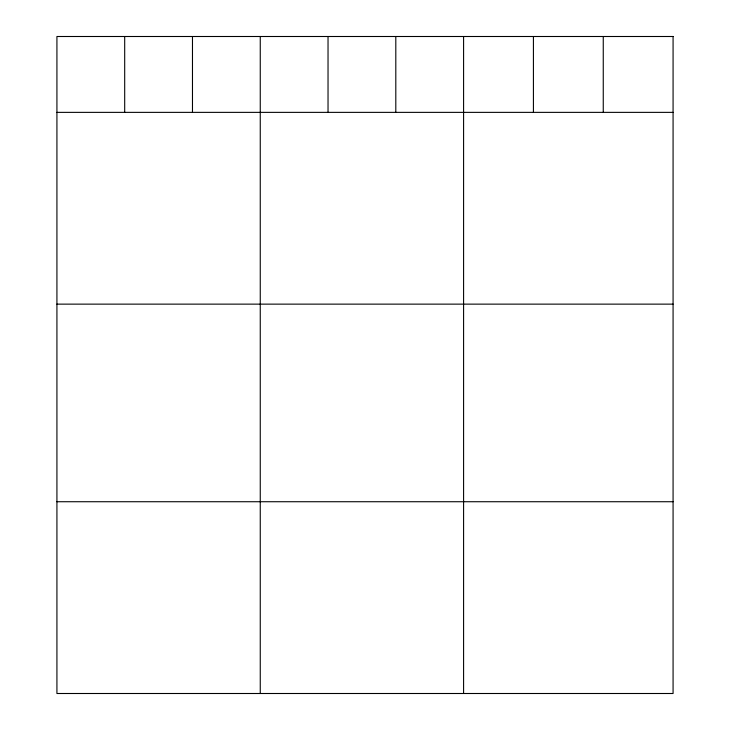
<?xml version="1.0" encoding="UTF-8"?>
<svg xmlns="http://www.w3.org/2000/svg" width="730" height="730" viewBox="0 0 730 730"><rect width="100%" height="100%" fill="white"/><g stroke="black" fill="none" stroke-linecap="round" stroke-linejoin="round"><path stroke-width="1.09" d="M56.922 112.365L673.078 112.365M56.922 304.136L673.078 304.136M56.922 501.729L673.078 501.729M603.254 36.5L603.254 112.365M533.42 36.5L533.42 112.365M463.587 36.5L463.587 693.5M395.806 36.5L395.806 112.365M328.035 36.5L328.035 112.365M260.254 36.5L260.254 693.5M192.474 36.5L192.474 112.365M124.693 36.5L124.693 112.365M673.078 36.5L56.922 36.5L56.922 693.5L673.078 693.5L673.078 36.5"/></g></svg>
